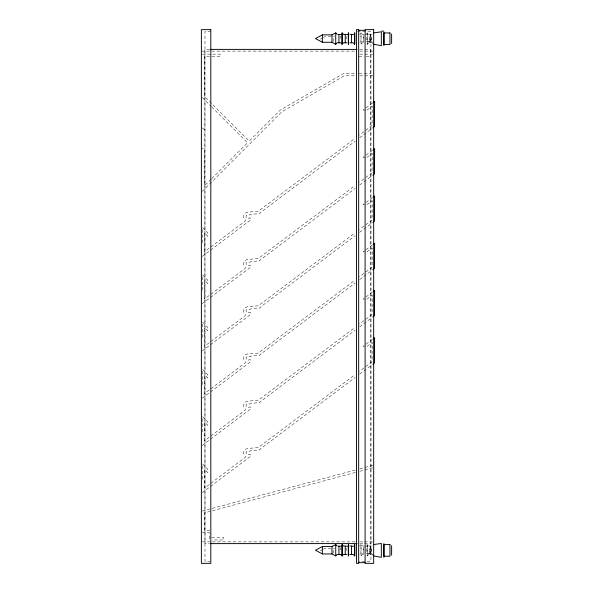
<?xml version="1.0" encoding="UTF-8"?>
<svg xmlns="http://www.w3.org/2000/svg" width="593" height="593" viewBox="0 0 593 593"><rect width="100%" height="100%" fill="white"/><g stroke="black" fill="none" stroke-linecap="round" stroke-linejoin="round"><path stroke-width="0.44" stroke-dasharray="2.96 2.22" d="M202.361 242.871L202.495 227.527L207.854 232.975L207.824 236.281L204.785 233.197L204.622 251.691L245.072 221.211L245.398 220.262L243.76 217.683L243.812 215.155L245.257 213.08L247.615 212.161L258.192 211.323L355.066 138.325M202.361 290.133L202.495 274.781L207.854 280.23L207.824 283.543L204.785 280.452L204.622 298.946L245.072 268.473L245.398 267.517L243.76 264.945L243.812 262.41L245.257 260.334L247.615 259.415L258.192 258.585L355.066 185.579M202.361 337.387L202.495 322.036L207.854 327.492L207.824 330.798L204.785 327.707L204.622 346.208L245.072 315.728L245.398 314.779L243.76 312.2L243.812 309.672L245.257 307.597L247.615 306.67L258.192 305.84L355.066 232.841M202.361 384.642L202.495 369.298L207.854 374.746L207.824 378.052L204.785 374.969L204.622 393.463L245.072 362.983L245.398 362.034L243.76 359.454L243.812 356.927L245.257 354.851L247.615 353.932L258.192 353.094L355.066 280.096M202.361 431.904L202.495 416.553L207.854 422.001L207.824 425.314L204.785 422.223L204.622 440.718L245.072 410.245L245.398 409.289L243.76 406.709L243.812 404.181L245.257 402.106L247.615 401.187L258.192 400.357L355.066 327.351M202.361 479.159L202.495 463.808L207.854 469.256L207.824 472.569L204.785 469.478L204.622 487.98L245.072 457.5L245.398 456.551L243.76 453.971L243.812 451.443L245.257 449.368L247.615 448.441L258.192 447.611L355.066 374.613M373.672 44.267L372.189 42.792L368.713 42.792L367.23 44.267L367.23 32.874L368.705 34.327L370.455 34.35L371.196 38.567L370.455 42.792L369.661 42.073L370.455 34.35L372.189 34.35M373.672 555.923L372.189 554.448L368.713 554.448L367.23 555.923L367.23 544.53L368.705 545.983L370.455 546.005L371.196 550.23L370.455 554.448L369.661 553.736L370.455 546.005L372.189 546.005M363.998 35.195L363.405 38.567L363.946 41.532L362.493 41.532M370.455 34.35L369.706 38.567L370.455 42.792L370.455 34.35L370.87 34.564L368.705 34.327M363.998 546.85L363.405 550.23L363.946 553.187L362.493 553.187M370.455 546.005L369.706 550.23L370.455 554.448L370.455 546.005L370.87 546.22L368.705 545.983M333.007 41.532L334.267 37.507M346.201 38.916L347.024 36.306M366.133 39.79L367.771 34.564L364.68 34.564M333.007 553.187L334.267 549.17M346.201 550.578L347.024 547.962M366.133 551.446L367.771 546.22L364.68 546.22M340.167 38.389L340.893 36.091M340.167 550.052L340.893 547.754M211.093 179.234L204.585 185.742L204.585 150.392L202.243 148.05M211.745 178.582L247.54 142.78L211.968 107.207M202.243 191.391L281.705 111.929L344.259 75.815L355.14 75.815M359.588 34.35L361.07 32.874L361.07 44.267L359.588 42.792M366.385 33.853L367.371 32.874L367.371 44.267L366.385 43.282M359.588 546.005L361.07 544.53L361.07 555.923L359.588 554.448M366.385 545.516L367.371 544.53L367.371 555.923L366.385 554.944M372.463 103.034L363.094 110.098L366.934 110.128L372.248 106.125L372.078 125.508L359.506 134.982M202.243 256.421L250.757 219.855L250.78 218.261L250.016 217.876L247.526 218.483L246.169 217.453L246.088 215.748L247.333 214.584L249.023 214.792A1.171 1.171 0 0 0 250.654 214.392L259.993 213.532L259.993 212.894L355.214 141.141M359.647 137.806L372.196 128.347M372.463 150.288L363.094 157.353L366.934 157.382L372.248 153.379L372.078 172.763L359.506 182.236M202.243 303.675L250.757 267.117L250.78 265.516L250.016 265.13L247.526 265.738L246.169 264.708L246.088 263.003L247.333 261.839L249.023 262.047A1.171 1.171 0 0 0 250.654 261.646L259.993 260.787L259.993 260.157L355.214 188.404M359.647 185.06L372.196 175.61M372.463 197.543L363.094 204.607L366.934 204.644L372.248 200.642L372.078 220.018L359.506 229.498M202.243 350.93L250.757 314.372L250.78 312.77L250.016 312.392L247.526 313L246.169 311.962L246.088 310.258L247.333 309.101L249.023 309.301A1.171 1.171 0 0 0 250.654 308.909L259.993 308.049L259.993 307.411L355.214 235.658M359.647 232.323L372.196 222.864M372.463 244.805L363.094 251.869L366.934 251.899L372.248 247.896L372.078 267.28L359.506 276.753M202.243 398.185L250.757 361.626L250.78 360.033L250.016 359.647L247.526 360.255L246.169 359.225L246.088 357.52L247.333 356.356L249.023 356.563A1.171 1.171 0 0 0 250.654 356.163L259.993 355.303L259.993 354.666L355.214 282.913M359.647 279.577L372.196 270.119M372.463 292.06L363.094 299.124L366.934 299.154L372.248 295.151L372.078 314.535L359.506 324.008M202.243 445.447L250.757 408.888L250.78 407.287L250.016 406.902L247.526 407.51L246.169 406.479L246.088 404.774L247.333 403.611L249.023 403.818A1.171 1.171 0 0 0 250.654 403.418L259.993 402.558L259.993 401.928L355.214 330.175M359.647 326.832L372.196 317.381M372.463 339.315L363.094 346.379L366.934 346.416L372.248 342.413L372.078 361.789L359.506 371.262M202.243 492.701L250.757 456.143L250.78 454.542L250.016 454.164L247.526 454.772L246.169 453.734L246.088 452.029L247.333 450.873L249.023 451.073A1.171 1.171 0 0 0 250.654 450.673L259.993 449.82L259.993 449.183L355.214 377.43M359.647 374.094L372.196 364.636M320.368 39.153L322.548 37.93M323.274 37.522L324.719 36.707L334.519 36.707M320.368 550.815L322.548 549.592M323.274 549.185L324.719 548.362L334.519 548.362M202.243 511.07L355.452 470.012M359.907 468.818L373.271 465.238M355.415 472.443L204.563 512.863L204.563 530.394L211.731 530.394M359.877 471.25L373.271 467.662M210.819 31.37L204.985 31.37L204.985 561.63L209.981 561.63M357.423 31.37L369.899 31.37A1.119 0.793 0 0 1 370.529 31.503L370.929 32.015L370.929 560.985L370.529 561.497A1.119 0.793 0 0 1 369.899 561.63L359.202 561.63M364.146 34.35L362.412 34.35L360.929 32.874L360.929 44.267L362.412 42.792L364.146 42.792M366.363 41.532L371.781 41.532L372.189 42.792M209.618 49.382L204.859 49.382L204.985 543.618L209.551 543.618M359.684 49.367L370.929 49.404M201.375 51.117L355.237 51.117M359.847 51.117L372.752 51.117M202.243 54.141L220.299 54.141L220.299 56.483L204.585 56.483L204.585 96.518L249.201 141.127L280.267 110.061L343.636 73.473L355.459 73.473M359.729 54.141L373.271 54.141M358.824 56.483L364.221 56.483M366.192 56.483L370.929 56.483M359.099 73.473L370.929 73.473M359.669 75.815L373.271 75.815M202.243 532.736L209.411 532.736L209.411 539.964M211.731 537.621L223.746 537.621L223.746 539.964L212.101 539.964M202.287 541.883L211.412 541.883M212.324 541.883L355.237 541.883M359.847 541.883L363.531 541.883M364.458 541.883L372.752 541.883M359.832 543.596L363.553 543.596M364.458 543.596L370.929 543.596L370.803 49.367M364.146 546.005L362.412 546.005L360.929 544.53L360.929 555.923L362.412 554.448L364.146 554.448M366.363 553.187L371.781 553.187L372.189 554.448M368.683 41.532L369.661 42.073M368.683 553.187L369.661 553.736M202.243 127.888L204.993 130.075M202.243 97.482L211.323 106.562M371.196 37.218L371.196 39.924M371.196 548.873L371.196 551.579M369.706 37.218L369.706 39.924M369.706 548.873L369.706 551.579M363.405 37.218L363.405 39.924M363.405 548.873L363.405 551.579"/><path stroke-width="0.89" d="M337.202 34.35L335.72 32.874L331.984 34.861L322.377 34.861L315.454 38.567L322.377 42.273L331.984 42.273L335.72 44.267L337.202 42.792L340.678 42.792L342.161 44.267L342.161 32.874M337.202 546.005L335.72 544.53L331.984 546.524L322.377 546.524L315.454 550.23L322.377 553.936L331.984 553.936L335.72 555.923L337.202 554.448L340.678 554.448L342.161 555.923L342.161 544.53M373.19 102.485L374.628 101.403L374.405 126.68L372.93 127.791M373.19 149.747L374.628 148.658L374.405 173.942L372.93 175.054M373.19 197.002L374.628 195.912L374.405 221.196L372.93 222.308M373.19 244.257L374.628 243.174L374.405 268.451L372.93 269.563M373.19 291.519L374.628 290.429L374.405 315.713L372.93 316.825M373.19 338.773L374.628 337.684L374.405 362.968L372.93 364.08M373.672 32.874L381.343 31.814L381.343 45.698L373.672 44.267M373.672 544.53L381.343 543.47L381.343 557.353L373.672 555.923M358.431 30.325L365.103 30.325M381.788 31.058L383.456 31.058M349.803 34.35L351.545 34.35L351.545 42.792M338.284 34.564L341.375 34.564M345.274 34.564L347.565 34.564M351.464 34.564L353.762 34.564M346.987 42.792L343.503 42.792L342.02 44.267L342.02 32.874L343.503 34.35L345.245 34.35L345.245 42.792M349.803 42.792L353.287 42.792L354.77 44.267L354.77 32.874M210.463 49.382L357.068 49.404M210.448 543.618L357.097 543.596M349.803 546.005L351.545 546.005L351.545 554.448M338.284 546.22L341.375 546.22M345.274 546.22L347.565 546.22M351.464 546.22L353.762 546.22M346.987 554.448L343.503 554.448L342.02 555.923L342.02 544.53L343.503 546.005L345.245 546.005L345.245 554.448M349.803 554.448L353.287 554.448L354.77 555.923L354.77 544.53M358.431 562.675L365.103 562.675M391.617 33.964L391.617 43.541M391.617 545.627L391.617 555.204M383.908 31.814L383.908 45.698M383.908 543.47L383.908 557.353M354.629 32.874L354.629 44.267M354.629 544.53L354.629 555.923M348.462 32.874L348.462 44.267M348.462 544.53L348.462 555.923M348.321 32.874L348.321 44.267M348.321 544.53L348.321 555.923M338.944 34.35L338.944 42.792M338.944 546.005L338.944 554.448M335.72 32.874L335.72 44.267M335.72 544.53L335.72 555.923M331.984 34.861L331.984 42.273M331.984 546.524L331.984 553.936M322.377 34.861L322.377 42.273M322.377 546.524L322.377 553.936M210.819 29.65L201.375 29.65L201.375 563.35L210.819 563.35L210.819 29.65M358.669 29.65L356.526 29.65L356.526 563.35L358.669 563.35L358.669 29.65M373.672 29.65L365.103 29.65L365.103 563.35L373.672 563.35L373.672 29.65M389.964 32.941L383.953 32.941L383.953 44.564L389.964 44.564L389.964 32.941M389.964 544.596L383.953 544.596L383.953 556.227L389.964 556.227L389.964 544.596"/></g></svg>
